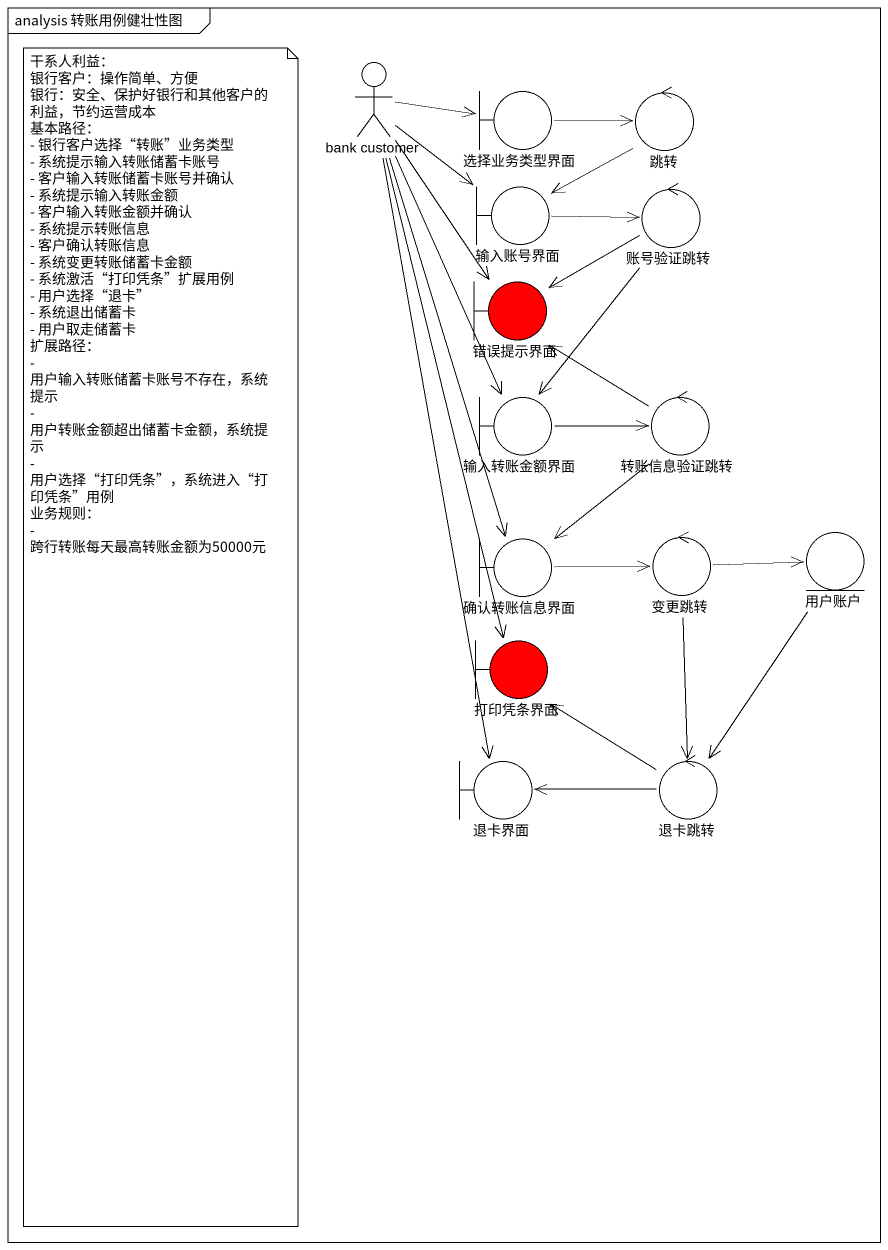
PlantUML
@startuml
mainframe analysis 转账用例健壮性图
actor "bank customer" as bank_customer
boundary 选择业务类型界面
control 跳转
boundary 输入账号界面
control 账号验证跳转
boundary 错误提示界面 #FF0000
boundary 输入转账金额界面
control 转账信息验证跳转
boundary 确认转账信息界面
control 变更跳转
entity 用户账户
boundary 打印凭条界面 #FF0000
boundary 退卡界面
control 退卡跳转
bank_customer -right-> 选择业务类型界面
bank_customer --> 输入账号界面
bank_customer --> 错误提示界面
bank_customer --> 输入转账金额界面
bank_customer --> 确认转账信息界面
bank_customer --> 打印凭条界面
bank_customer --> 退卡界面
选择业务类型界面 -right-> 跳转
跳转 --> 输入账号界面
输入账号界面 -right-> 账号验证跳转
账号验证跳转 --> 错误提示界面
账号验证跳转 --> 输入转账金额界面
输入转账金额界面 -right-> 转账信息验证跳转
转账信息验证跳转 -up-> 错误提示界面
转账信息验证跳转 --> 确认转账信息界面
确认转账信息界面 -right-> 变更跳转
变更跳转 -right-> 用户账户
变更跳转 --> 退卡跳转
用户账户 --> 退卡跳转
退卡跳转 -up-> 打印凭条界面
退卡跳转 -left-> 退卡界面
note as N1
  干系人利益：
  银行客户：操作简单、方便
  银行：安全、保护好银行和其他客户的利益，节约运营成本
  基本路径：
  - 银行客户选择“转账”业务类型
  - 系统提示输入转账储蓄卡账号
  - 客户输入转账储蓄卡账号并确认
  - 系统提示输入转账金额
  - 客户输入转账金额并确认
  - 系统提示转账信息
  - 客户确认转账信息
  - 系统变更转账储蓄卡金额
  - 系统激活“打印凭条”扩展用例
  - 用户选择“退卡”
  - 系统退出储蓄卡
  - 用户取走储蓄卡
  扩展路径：
  - 用户输入转账储蓄卡账号不存在，系统提示
  - 用户转账金额超出储蓄卡金额，系统提示
  - 用户选择“打印凭条”，系统进入“打印凭条”用例
  业务规则：
  - 跨行转账每天最高转账金额为50000元
end note
@enduml
